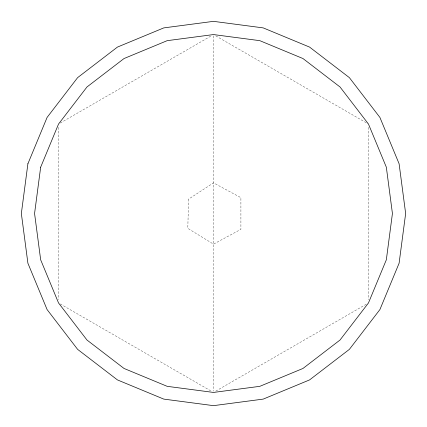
<?xml version="1.0" encoding="UTF-8"?>
<svg xmlns="http://www.w3.org/2000/svg" width="427" height="427" viewBox="0 0 427 427"><rect width="100%" height="100%" fill="white"/><g stroke="black" fill="none" stroke-linecap="round" stroke-linejoin="round"><path stroke-width="0.32" stroke-dasharray="2.13 1.6" d="M60.271 123.035L211.194 35.9M215.806 391.1L366.729 303.965M215.806 35.9L367.882 123.702M60.271 303.965L211.194 391.1M368.458 127.358L368.458 299.642M213.5 35.9L213.5 391.1M58.542 127.358L58.542 299.642M188.606 199.126L187.795 228.344L213.5 244.148L240.908 229.326L240.908 197.674L213.5 182.852L188.606 199.126"/><path stroke-width="0.64" d="M27.899 163.771L21.35 213.5L27.899 263.229L47.093 309.575L77.629 349.371L117.425 379.907L163.771 399.101L213.5 405.65L263.229 399.101L309.575 379.907L349.371 349.371L379.907 309.575L399.101 263.229L405.65 213.5L399.101 163.771L379.907 117.425L349.371 77.629L309.575 47.093L263.229 27.899L213.5 21.35L163.771 27.899L117.425 47.093L77.629 77.629L47.093 117.425L27.899 163.771M40.666 167.187L34.571 213.5L40.666 259.813L58.542 302.967L86.975 340.025L124.033 368.458L167.187 386.334L213.5 392.429L259.813 386.334L302.967 368.458L340.025 340.025L368.458 302.967L386.334 259.813L392.429 213.5L386.334 167.187L368.458 124.033L340.025 86.975L302.967 58.542L259.813 40.666L213.5 34.571L167.187 40.666L124.033 58.542L86.975 86.975L58.542 124.033L40.666 167.187"/></g></svg>
